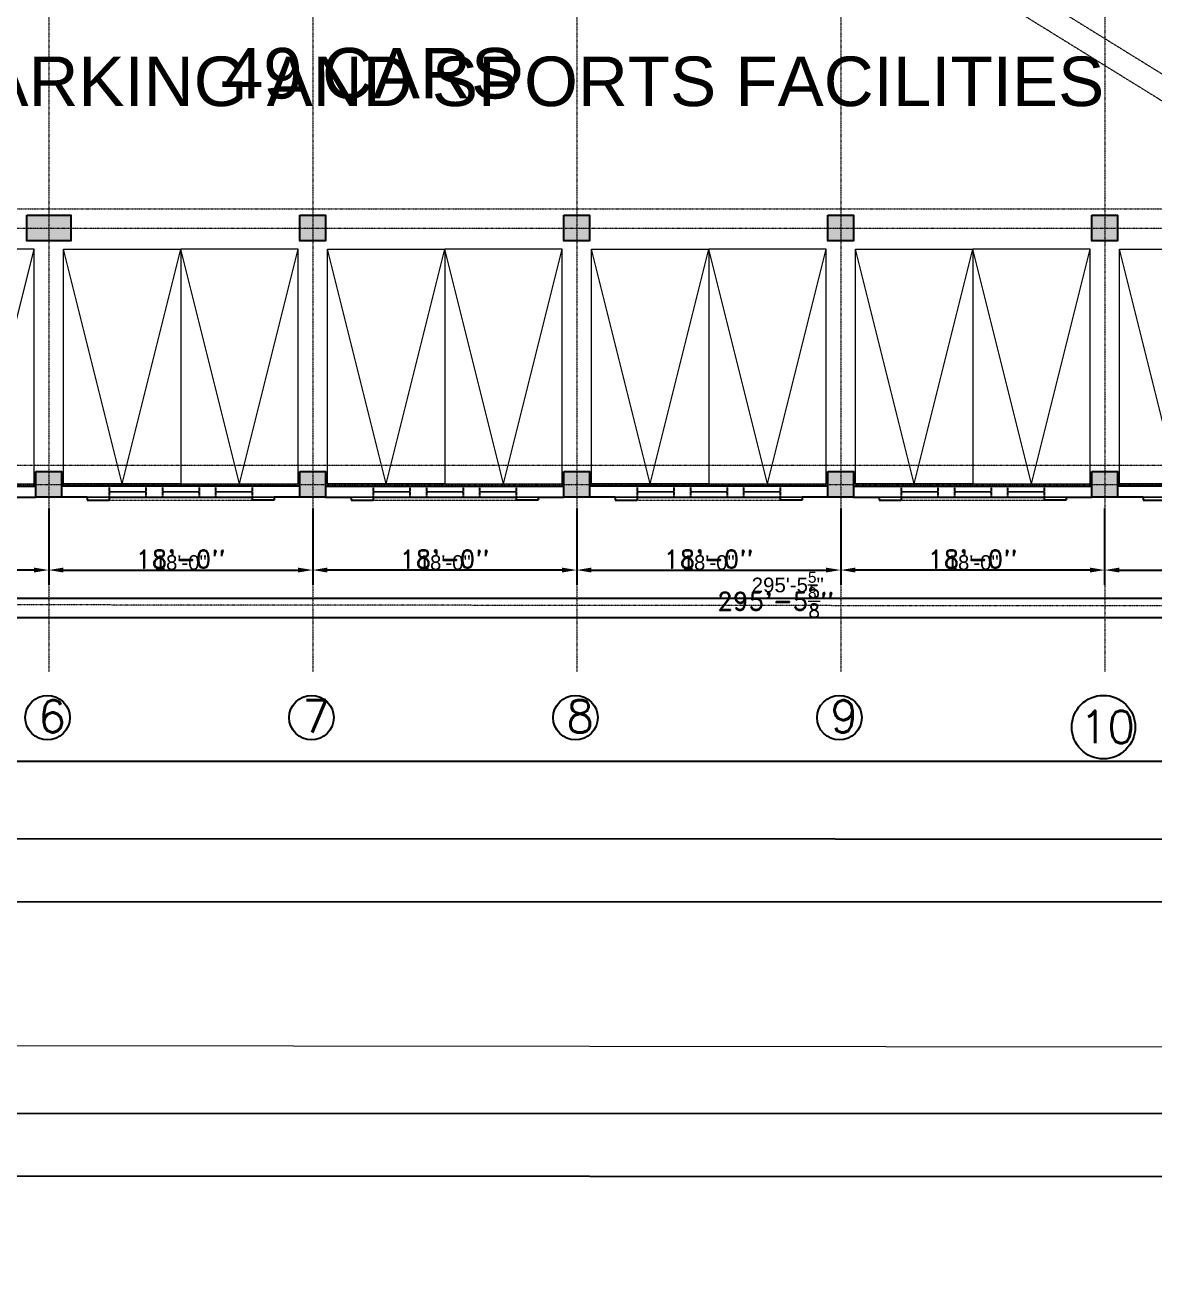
# Model space of a CAD drawing. Header units: inches. Extents: x -110725 to 51121, y 8404 to 44825.
# Drawn here: x -31087 to -30163, y 19919 to 20950 of the extents above; entities that cross this region are included whole.
import ezdxf

# ---------------------------------------------------------------- set-up
doc = ezdxf.new("R2010")
doc.units = ezdxf.units.IN
doc.header["$LTSCALE"] = 0.1
doc.header["$MEASUREMENT"] = 0
for name, pattern in [('CENTER', [2, 1.25, -0.25, 0.25, -0.25]), ('DASHED', [0.75, 0.5, -0.25]), ('DASHED2', [0.375, 0.25, -0.125])]:
    doc.linetypes.add(name, pattern=pattern)
doc.layers.get('0').update_dxf_attribs({"color": 1, "lineweight": 0})
doc.layers.get('Defpoints').update_dxf_attribs({"lineweight": 0})
for name, color, linetype in [('building', 6, 'Continuous'), ('Column Hatch', 7, 'Continuous'), ('COLUMNS', 200, 'Continuous'), ('GF', 1, 'Continuous'), ('GFT', 4, 'Continuous'), ('GFW', 5, 'Continuous'), ('Hach', 252, 'Continuous'), ('road', 8, 'Continuous')]:
    doc.layers.add(name, color=color, linetype=linetype)
for name, color, linetype, lineweight in [('CAR', 4, 'Continuous', 0), ('dim', 252, 'Continuous', 0), ('GRID', 8, 'CENTER', 0), ('terj block plan', 30, 'Continuous', 0), ('TEXT', 3, 'Continuous', 0), ('WALL', 7, 'Continuous', 0), ('WINDOW', 5, 'Continuous', 18)]:
    doc.layers.add(name, color=color, linetype=linetype, lineweight=lineweight)
doc.styles.add('as', font='arial.ttf')
doc.styles.add('ATIF', font='arial.ttf')
doc.styles.add('EHSAN', font='arial.ttf', dxfattribs={"height": 54})
doc.styles.add('ROMAND', font='romand.shx')
doc.styles.get("Standard").update_dxf_attribs({"font": 'arial.ttf'})
doc.dimstyles.new('DIM', dxfattribs={"dimtxt": 15, "dimasz": 9, "dimexe": 0.25, "dimexo": 3, "dimgap": 0.125, "dimtad": 1, "dimdec": 3, "dimzin": 3, "dimdsep": 46, "dimlunit": 4, "dimtxsty": 'ROMAND', "dimcen": 0.125, "dimaunit": 1, "dimadec": 0, "dimazin": 0, "dimtfac": 0.75, "dimtdec": 3, "dimtix": 1, "dimtofl": 0, "dimtmove": 2, "dimatfit": 3, "dimfxl": 1, "dimtolj": 1, "dimtzin": 3, "dimarcsym": 1})
doc.dimstyles.new('DIM1', dxfattribs={"dimtxt": 54, "dimasz": 6, "dimexe": 6, "dimexo": 3, "dimgap": 1, "dimtad": 0, "dimzin": 0, "dimdsep": 46, "dimlunit": 4, "dimtxsty": 'EHSAN', "dimblk": 'ARCHTICK', "dimcen": 3, "dimdle": 6, "dimclrd": 4, "dimclre": 4, "dimclrt": 6, "dimadec": 0, "dimazin": 0, "dimtfac": 1, "dimtofl": 0, "dimtmove": 1, "dimatfit": 3, "dimldrblk": 'ARCHTICK', "dimfxl": 4, "dimtolj": 1, "dimtzin": 3, "dimlwd": -1, "dimlwe": -1, "dimarcsym": 0})

# ---------------------------------------------------------------- blocks, each defined once
blk = doc.blocks.new('_ArchTick')
at = {"color": 0, "linetype": 'ByBlock', "const_width": 0.15}
blk.add_lwpolyline([(-0.5, -0.5), (0.5, 0.5)], dxfattribs=at)
blk = doc.blocks.new('*D33')
at = {"layer": 'Defpoints', "color": 0, "transparency": 16777216}
for p in [(-35327.6, 20479.4, 1175.7), (-28349.8, 20472.2, 1175.7), (-35327.9, 20119)]:
    blk.add_point(p, dxfattribs=at)
at = {"layer": 'dim', "color": 4, "transparency": 16777216}
for p, q in [((-35327.6, 20476.4), (-35327.9, 20113)), ((-28349.8, 20469.2), (-28350.2, 20105.8)), ((-35351.9, 20119), (-31930.6, 20115.5)), ((-28326.2, 20111.7), (-31660.2, 20115.2))]:
    blk.add_line(p, q, dxfattribs=at)
at = {"layer": 'dim', "color": 4, "transparency": 16777216, "xscale": 24, "yscale": 24, "zscale": 24}
for p, rotation in [((-35327.9, 20119), 179.9406067498752), ((-28350.2, 20111.8), 359.9406067498751)]:
    blk.add_blockref('_ArchTick', p, dxfattribs=dict(at, rotation=rotation))
at = {"layer": 'dim', "color": 6, "transparency": 16777216, "insert": (-31795.3, 20163.9), "char_height": 54, "attachment_point": 5, "rotation": 359.9406, "style": 'EHSAN'}
blk.add_mtext('\\A1;581\'-5{\\H1.000000x;\\S3/4;}"', dxfattribs=at)
blk = doc.blocks.new('*D34')
at = {"layer": 'Defpoints', "color": 0, "transparency": 16777216}
for p in [(-31746.9, 23059.7), (-31889.7, 22829.6), (-28289.2, 20595.2, 1175.7)]:
    blk.add_point(p, dxfattribs=at)
at = {"layer": 'dim', "color": 4, "transparency": 16777216}
for p, q in [((-31767.3, 23072.3), (-30060.9, 22013.3)), ((-31888.1, 22832.1), (-31743.7, 23064.8)), ((-28126.1, 20812.6), (-29832.5, 21871.6)), ((-28287.6, 20597.7), (-28143.3, 20830.4))]:
    blk.add_line(p, q, dxfattribs=at)
at = {"layer": 'dim', "color": 4, "transparency": 16777216, "xscale": 24, "yscale": 24, "zscale": 24}
for p, rotation in [((-31746.9, 23059.7), 148.1765203500402), ((-28146.4, 20825.3), 328.1765203500402)]:
    blk.add_blockref('_ArchTick', p, dxfattribs=dict(at, rotation=rotation))
at = {"layer": 'dim', "color": 6, "transparency": 16777216, "insert": (-29946.7, 21942.5), "char_height": 54, "attachment_point": 5, "rotation": 328.1765, "style": 'EHSAN'}
blk.add_mtext('\\A1;353\'-1{\\H1.000000x;\\S1/2;}"', dxfattribs=at)
blk = doc.blocks.new('*D71')
at = {"layer": 'Defpoints', "color": 0, "transparency": 16777216}
for p in [(-31283.4, 20557.5), (-31067.4, 20557.5), (-31283.4, 20504)]:
    blk.add_point(p, dxfattribs=at)
at = {"layer": 'dim', "color": 2, "lineweight": -2, "transparency": 16777216}
for p, q in [((-31283.4, 20551.5), (-31283.4, 20492)), ((-31067.4, 20551.5), (-31067.4, 20492))]:
    blk.add_line(p, q, dxfattribs=at)
at = {"layer": 'dim', "color": 4, "lineweight": -2, "transparency": 16777216}
blk.add_line((-31079.4, 20504), (-31271.4, 20504), dxfattribs=at)
at = {"layer": 'dim', "color": 4, "transparency": 16777216}
for points in [[(-31271.4, 20506), (-31271.4, 20502), (-31283.4, 20504)], [(-31079.4, 20506), (-31079.4, 20502), (-31067.4, 20504)]]:
    blk.add_solid(points, dxfattribs=at)
at = {"layer": 'dim', "color": 3, "transparency": 16777216, "insert": (-31175.4, 20510.1), "char_height": 12, "attachment_point": 5}
blk.add_mtext('\\A1;18\'-0"', dxfattribs=at)
blk = doc.blocks.new('*D72')
at = {"layer": 'Defpoints', "color": 0, "transparency": 16777216}
for p in [(-31067.4, 20557.5), (-30851.4, 20557.5), (-30851.4, 20504)]:
    blk.add_point(p, dxfattribs=at)
at = {"layer": 'dim', "color": 2, "lineweight": -2, "transparency": 16777216}
for p, q in [((-31067.4, 20551.5), (-31067.4, 20492)), ((-30851.4, 20551.5), (-30851.4, 20492))]:
    blk.add_line(p, q, dxfattribs=at)
at = {"layer": 'dim', "color": 4, "lineweight": -2, "transparency": 16777216}
blk.add_line((-31055.4, 20504), (-30863.4, 20504), dxfattribs=at)
at = {"layer": 'dim', "color": 4, "transparency": 16777216}
for points in [[(-31055.4, 20506), (-31055.4, 20502), (-31067.4, 20504)], [(-30863.4, 20506), (-30863.4, 20502), (-30851.4, 20504)]]:
    blk.add_solid(points, dxfattribs=at)
at = {"layer": 'dim', "color": 3, "transparency": 16777216, "insert": (-30959.4, 20510.1), "char_height": 12, "attachment_point": 5}
blk.add_mtext('\\A1;18\'-0"', dxfattribs=at)
blk = doc.blocks.new('*D73')
at = {"layer": 'Defpoints', "color": 0, "transparency": 16777216}
for p in [(-30635.4, 20557.5), (-30419.4, 20557.5), (-30419.4, 20504)]:
    blk.add_point(p, dxfattribs=at)
at = {"layer": 'dim', "color": 2, "lineweight": -2, "transparency": 16777216}
for p, q in [((-30635.4, 20551.5), (-30635.4, 20492)), ((-30419.4, 20551.5), (-30419.4, 20492))]:
    blk.add_line(p, q, dxfattribs=at)
at = {"layer": 'dim', "color": 4, "lineweight": -2, "transparency": 16777216}
blk.add_line((-30623.4, 20504), (-30431.4, 20504), dxfattribs=at)
at = {"layer": 'dim', "color": 4, "transparency": 16777216}
for points in [[(-30623.4, 20506), (-30623.4, 20502), (-30635.4, 20504)], [(-30431.4, 20506), (-30431.4, 20502), (-30419.4, 20504)]]:
    blk.add_solid(points, dxfattribs=at)
at = {"layer": 'dim', "color": 3, "transparency": 16777216, "insert": (-30527.4, 20510.1), "char_height": 12, "attachment_point": 5}
blk.add_mtext('\\A1;18\'-0"', dxfattribs=at)
blk = doc.blocks.new('*D74')
at = {"layer": 'Defpoints', "color": 0, "transparency": 16777216}
for p in [(-30851.4, 20557.5), (-30635.4, 20557.5), (-30851.4, 20504)]:
    blk.add_point(p, dxfattribs=at)
at = {"layer": 'dim', "color": 2, "lineweight": -2, "transparency": 16777216}
for p, q in [((-30851.4, 20551.5), (-30851.4, 20492)), ((-30635.4, 20551.5), (-30635.4, 20492))]:
    blk.add_line(p, q, dxfattribs=at)
at = {"layer": 'dim', "color": 4, "lineweight": -2, "transparency": 16777216}
blk.add_line((-30647.4, 20504), (-30839.4, 20504), dxfattribs=at)
at = {"layer": 'dim', "color": 4, "transparency": 16777216}
for points in [[(-30839.4, 20506), (-30839.4, 20502), (-30851.4, 20504)], [(-30647.4, 20506), (-30647.4, 20502), (-30635.4, 20504)]]:
    blk.add_solid(points, dxfattribs=at)
at = {"layer": 'dim', "color": 3, "transparency": 16777216, "insert": (-30743.4, 20510.1), "char_height": 12, "attachment_point": 5}
blk.add_mtext('\\A1;18\'-0"', dxfattribs=at)
blk = doc.blocks.new('*D77')
at = {"layer": 'Defpoints', "color": 0, "transparency": 16777216}
for p in [(-30419.4, 20557.5), (-30203.4, 20557.5), (-30419.4, 20504)]:
    blk.add_point(p, dxfattribs=at)
at = {"layer": 'dim', "color": 2, "lineweight": -2, "transparency": 16777216}
for p, q in [((-30419.4, 20551.5), (-30419.4, 20492)), ((-30203.4, 20551.5), (-30203.4, 20492))]:
    blk.add_line(p, q, dxfattribs=at)
at = {"layer": 'dim', "color": 4, "lineweight": -2, "transparency": 16777216}
blk.add_line((-30215.4, 20504), (-30407.4, 20504), dxfattribs=at)
at = {"layer": 'dim', "color": 4, "transparency": 16777216}
for points in [[(-30407.4, 20506), (-30407.4, 20502), (-30419.4, 20504)], [(-30215.4, 20506), (-30215.4, 20502), (-30203.4, 20504)]]:
    blk.add_solid(points, dxfattribs=at)
at = {"layer": 'dim', "color": 3, "transparency": 16777216, "insert": (-30311.4, 20510.1), "char_height": 12, "attachment_point": 5}
blk.add_mtext('\\A1;18\'-0"', dxfattribs=at)
blk = doc.blocks.new('*D78')
at = {"layer": 'Defpoints', "color": 0, "transparency": 16777216}
for p in [(-30203.4, 20557.5), (-29987.4, 20557.5), (-29987.4, 20504)]:
    blk.add_point(p, dxfattribs=at)
at = {"layer": 'dim', "color": 2, "lineweight": -2, "transparency": 16777216}
for p, q in [((-30203.4, 20551.5), (-30203.4, 20492)), ((-29987.4, 20551.5), (-29987.4, 20492))]:
    blk.add_line(p, q, dxfattribs=at)
at = {"layer": 'dim', "color": 4, "lineweight": -2, "transparency": 16777216}
blk.add_line((-30191.4, 20504), (-29999.4, 20504), dxfattribs=at)
at = {"layer": 'dim', "color": 4, "transparency": 16777216}
for points in [[(-30191.4, 20506), (-30191.4, 20502), (-30203.4, 20504)], [(-29999.4, 20506), (-29999.4, 20502), (-29987.4, 20504)]]:
    blk.add_solid(points, dxfattribs=at)
at = {"layer": 'dim', "color": 3, "transparency": 16777216, "insert": (-30095.4, 20510.1), "char_height": 12, "attachment_point": 5}
blk.add_mtext('\\A1;18\'-0"', dxfattribs=at)
blk = doc.blocks.new('*D95')
at = {"layer": 'Defpoints', "color": 0, "transparency": 16777216}
for p in [(-28689.9, 20581.3), (-32235.5, 20505.9), (-28689.9, 20481.1)]:
    blk.add_point(p, dxfattribs=at)
at = {"layer": 'dim', "color": 2, "lineweight": -2, "transparency": 16777216}
for p, q in [((-28689.9, 20575.3), (-28689.9, 20469.1)), ((-32235.5, 20499.9), (-32235.5, 20469.1))]:
    blk.add_line(p, q, dxfattribs=at)
at = {"layer": 'dim', "color": 4, "lineweight": -2, "transparency": 16777216}
blk.add_line((-32223.5, 20481.1), (-28701.9, 20481.1), dxfattribs=at)
at = {"layer": 'dim', "color": 4, "transparency": 16777216}
for points in [[(-32223.5, 20483.1), (-32223.5, 20479.1), (-32235.5, 20481.1)], [(-28701.9, 20483.1), (-28701.9, 20479.1), (-28689.9, 20481.1)]]:
    blk.add_solid(points, dxfattribs=at)
at = {"layer": 'dim', "color": 3, "transparency": 16777216, "insert": (-30462.7, 20491.8), "char_height": 12, "attachment_point": 5}
blk.add_mtext('\\A1;295\'-5{\\H0.750000x;\\S5/8;}"', dxfattribs=at)
blk = doc.blocks.new('*D3035')
at = {"layer": 'Defpoints', "color": 0, "transparency": 16777216}
for p in [(-31283.4, 20557.5), (-31067.4, 20557.5), (-31283.4, 20504)]:
    blk.add_point(p, dxfattribs=at)
at = {"layer": 'dim', "color": 0, "lineweight": -2, "transparency": 16777216}
for p, q in [((-31283.4, 20554.5), (-31283.4, 20503.7)), ((-31067.4, 20554.5), (-31067.4, 20503.7)), ((-31076.4, 20504), (-31274.4, 20504))]:
    blk.add_line(p, q, dxfattribs=at)
at = {"layer": 'dim', "color": 0, "transparency": 16777216}
for points in [[(-31274.4, 20505.5), (-31274.4, 20502.5), (-31283.4, 20504)], [(-31076.4, 20505.5), (-31076.4, 20502.5), (-31067.4, 20504)]]:
    blk.add_solid(points, dxfattribs=at)
at = {"layer": 'dim', "color": 0, "transparency": 16777216, "insert": (-31175.4, 20513), "char_height": 15, "attachment_point": 5, "style": 'ROMAND'}
blk.add_mtext('\\A1;18\'-0"', dxfattribs=at)
blk = doc.blocks.new('*D3036')
at = {"layer": 'Defpoints', "color": 0, "transparency": 16777216}
for p in [(-31067.4, 20557.5), (-30851.4, 20557.5), (-30851.4, 20504)]:
    blk.add_point(p, dxfattribs=at)
at = {"layer": 'dim', "color": 0, "lineweight": -2, "transparency": 16777216}
for p, q in [((-31067.4, 20554.5), (-31067.4, 20503.7)), ((-30851.4, 20554.5), (-30851.4, 20503.7)), ((-31058.4, 20504), (-30860.4, 20504))]:
    blk.add_line(p, q, dxfattribs=at)
at = {"layer": 'dim', "color": 0, "transparency": 16777216}
for points in [[(-31058.4, 20505.5), (-31058.4, 20502.5), (-31067.4, 20504)], [(-30860.4, 20505.5), (-30860.4, 20502.5), (-30851.4, 20504)]]:
    blk.add_solid(points, dxfattribs=at)
at = {"layer": 'dim', "color": 0, "transparency": 16777216, "insert": (-30959.4, 20513), "char_height": 15, "attachment_point": 5, "style": 'ROMAND'}
blk.add_mtext('\\A1;18\'-0"', dxfattribs=at)
blk = doc.blocks.new('*D3037')
at = {"layer": 'Defpoints', "color": 0, "transparency": 16777216}
for p in [(-30635.4, 20557.5), (-30419.4, 20557.5), (-30419.4, 20504)]:
    blk.add_point(p, dxfattribs=at)
at = {"layer": 'dim', "color": 0, "lineweight": -2, "transparency": 16777216}
for p, q in [((-30635.4, 20554.5), (-30635.4, 20503.7)), ((-30419.4, 20554.5), (-30419.4, 20503.7)), ((-30626.4, 20504), (-30428.4, 20504))]:
    blk.add_line(p, q, dxfattribs=at)
at = {"layer": 'dim', "color": 0, "transparency": 16777216}
for points in [[(-30626.4, 20505.5), (-30626.4, 20502.5), (-30635.4, 20504)], [(-30428.4, 20505.5), (-30428.4, 20502.5), (-30419.4, 20504)]]:
    blk.add_solid(points, dxfattribs=at)
at = {"layer": 'dim', "color": 0, "transparency": 16777216, "insert": (-30527.4, 20513), "char_height": 15, "attachment_point": 5, "style": 'ROMAND'}
blk.add_mtext('\\A1;18\'-0"', dxfattribs=at)
blk = doc.blocks.new('*D3038')
at = {"layer": 'Defpoints', "color": 0, "transparency": 16777216}
for p in [(-30851.4, 20557.5), (-30635.4, 20557.5), (-30851.4, 20504)]:
    blk.add_point(p, dxfattribs=at)
at = {"layer": 'dim', "color": 0, "lineweight": -2, "transparency": 16777216}
for p, q in [((-30851.4, 20554.5), (-30851.4, 20503.7)), ((-30635.4, 20554.5), (-30635.4, 20503.7)), ((-30644.4, 20504), (-30842.4, 20504))]:
    blk.add_line(p, q, dxfattribs=at)
at = {"layer": 'dim', "color": 0, "transparency": 16777216}
for points in [[(-30842.4, 20505.5), (-30842.4, 20502.5), (-30851.4, 20504)], [(-30644.4, 20505.5), (-30644.4, 20502.5), (-30635.4, 20504)]]:
    blk.add_solid(points, dxfattribs=at)
at = {"layer": 'dim', "color": 0, "transparency": 16777216, "insert": (-30743.4, 20513), "char_height": 15, "attachment_point": 5, "style": 'ROMAND'}
blk.add_mtext('\\A1;18\'-0"', dxfattribs=at)
blk = doc.blocks.new('*D3041')
at = {"layer": 'Defpoints', "color": 0, "transparency": 16777216}
for p in [(-30419.4, 20557.5), (-30203.4, 20557.5), (-30419.4, 20504)]:
    blk.add_point(p, dxfattribs=at)
at = {"layer": 'dim', "color": 0, "lineweight": -2, "transparency": 16777216}
for p, q in [((-30419.4, 20554.5), (-30419.4, 20503.7)), ((-30203.4, 20554.5), (-30203.4, 20503.7)), ((-30212.4, 20504), (-30410.4, 20504))]:
    blk.add_line(p, q, dxfattribs=at)
at = {"layer": 'dim', "color": 0, "transparency": 16777216}
for points in [[(-30410.4, 20505.5), (-30410.4, 20502.5), (-30419.4, 20504)], [(-30212.4, 20505.5), (-30212.4, 20502.5), (-30203.4, 20504)]]:
    blk.add_solid(points, dxfattribs=at)
at = {"layer": 'dim', "color": 0, "transparency": 16777216, "insert": (-30311.4, 20513), "char_height": 15, "attachment_point": 5, "style": 'ROMAND'}
blk.add_mtext('\\A1;18\'-0"', dxfattribs=at)
blk = doc.blocks.new('*D3042')
at = {"layer": 'Defpoints', "color": 0, "transparency": 16777216}
for p in [(-30203.4, 20557.5), (-29987.4, 20557.5), (-29987.4, 20504)]:
    blk.add_point(p, dxfattribs=at)
at = {"layer": 'dim', "color": 0, "lineweight": -2, "transparency": 16777216}
for p, q in [((-30203.4, 20554.5), (-30203.4, 20503.7)), ((-29987.4, 20554.5), (-29987.4, 20503.7)), ((-30194.4, 20504), (-29996.4, 20504))]:
    blk.add_line(p, q, dxfattribs=at)
at = {"layer": 'dim', "color": 0, "transparency": 16777216}
for points in [[(-30194.4, 20505.5), (-30194.4, 20502.5), (-30203.4, 20504)], [(-29996.4, 20505.5), (-29996.4, 20502.5), (-29987.4, 20504)]]:
    blk.add_solid(points, dxfattribs=at)
at = {"layer": 'dim', "color": 0, "transparency": 16777216, "insert": (-30095.4, 20513), "char_height": 15, "attachment_point": 5, "style": 'ROMAND'}
blk.add_mtext('\\A1;18\'-0"', dxfattribs=at)
blk = doc.blocks.new('*D3061')
at = {"layer": 'Defpoints', "color": 0, "transparency": 16777216}
for p in [(-28699.8, 20565.4), (-32245.4, 20490), (-28699.8, 20465.2)]:
    blk.add_point(p, dxfattribs=at)
at = {"layer": 'dim', "color": 0, "lineweight": -2, "transparency": 16777216}
for p, q in [((-28699.8, 20562.4), (-28699.8, 20465)), ((-32245.4, 20487), (-32245.4, 20465)), ((-32236.4, 20465.2), (-28708.8, 20465.2))]:
    blk.add_line(p, q, dxfattribs=at)
at = {"layer": 'dim', "color": 0, "transparency": 16777216}
for points in [[(-32236.4, 20466.7), (-32236.4, 20463.7), (-32245.4, 20465.2)], [(-28708.8, 20466.7), (-28708.8, 20463.7), (-28699.8, 20465.2)]]:
    blk.add_solid(points, dxfattribs=at)
at = {"layer": 'dim', "color": 0, "transparency": 16777216, "insert": (-30472.6, 20478.5), "char_height": 15, "attachment_point": 5, "style": 'ROMAND'}
blk.add_mtext('\\A1;295\'-5{\\H0.75x;\\S5/8;}"', dxfattribs=at)
blk = doc.blocks.new('A$C27DA2153')
at = {"layer": 'CAR', "linetype": 'Continuous'}
for q in [(0, 192), (96, 192)]:
    blk.add_line((48, 0), q, dxfattribs=at)
blk.add_lwpolyline([(0, 0), (96, 0), (96, 192), (0, 192)], close=True, dxfattribs=at)

msp = doc.modelspace()

# ---------------------------------------------------------------- hatches: boundary and pattern name
at = {"layer": 'Column Hatch'}
for points in [[(-31049.37464, 20794.2792), (-31085.37464, 20794.2792), (-31085.37464, 20773.2792), (-31049.37464, 20773.2792)], [(-31049.37464, 20794.2792), (-31085.37464, 20794.2792), (-31085.37464, 20773.2792), (-31049.37464, 20773.2792)], [(-30840.87464, 20794.2792), (-30861.87464, 20794.2792), (-30861.87464, 20773.2792), (-30840.87464, 20773.2792)], [(-30840.87464, 20794.2792), (-30861.87464, 20794.2792), (-30861.87464, 20773.2792), (-30840.87464, 20773.2792)], [(-30624.87464, 20794.2792), (-30645.87464, 20794.2792), (-30645.87464, 20773.2792), (-30624.87464, 20773.2792)], [(-30624.87464, 20794.2792), (-30645.87464, 20794.2792), (-30645.87464, 20773.2792), (-30624.87464, 20773.2792)], [(-30408.87464, 20794.2792), (-30429.87464, 20794.2792), (-30429.87464, 20773.2792), (-30408.87464, 20773.2792)], [(-30408.87464, 20794.2792), (-30429.87464, 20794.2792), (-30429.87464, 20773.2792), (-30408.87464, 20773.2792)], [(-30192.87464, 20794.2792), (-30213.87464, 20794.2792), (-30213.87464, 20773.2792), (-30192.87464, 20773.2792)], [(-30192.87464, 20794.2792), (-30213.87464, 20794.2792), (-30213.87464, 20773.2792), (-30192.87464, 20773.2792)], [(-31056.87464, 20584.53135), (-31077.87464, 20584.53135), (-31077.87464, 20563.53135), (-31056.87464, 20563.53135)], [(-31056.87464, 20584.53135), (-31077.87464, 20584.53135), (-31077.87464, 20563.53135), (-31056.87464, 20563.53135)], [(-30840.87464, 20584.53135), (-30861.87464, 20584.53135), (-30861.87464, 20563.53135), (-30840.87464, 20563.53135)], [(-30840.87464, 20584.53135), (-30861.87464, 20584.53135), (-30861.87464, 20563.53135), (-30840.87464, 20563.53135)], [(-30624.87464, 20584.53135), (-30645.87464, 20584.53135), (-30645.87464, 20563.53135), (-30624.87464, 20563.53135)], [(-30624.87464, 20584.53135), (-30645.87464, 20584.53135), (-30645.87464, 20563.53135), (-30624.87464, 20563.53135)], [(-30408.87464, 20584.53135), (-30429.87464, 20584.53135), (-30429.87464, 20563.53135), (-30408.87464, 20563.53135)], [(-30408.87464, 20584.53135), (-30429.87464, 20584.53135), (-30429.87464, 20563.53135), (-30408.87464, 20563.53135)], [(-30192.87464, 20584.53135), (-30213.87464, 20584.53135), (-30213.87464, 20563.53135), (-30192.87464, 20563.53135)], [(-30192.87464, 20584.53135), (-30213.87464, 20584.53135), (-30213.87464, 20563.53135), (-30192.87464, 20563.53135)]]:
    msp.add_hatch(color=256, dxfattribs=at).paths.add_polyline_path(points)

# ---------------------------------------------------------------- linework, layer by layer
at = {"layer": 'building', "linetype": 'Continuous', "elevation": 1.07221}
msp.add_lwpolyline([(-34435.52017, 24283.46768), (-31891.15632, 22826.982), (-28289.2318, 20595.17907), (-28349.83395, 20283.36427), (-34572.37367, 20285.00184)], dxfattribs=at)
at = {"layer": 'CAR', "linetype": 'Continuous'}
msp.add_circle((-33960.35096, 21924.4645, 27.16259), 11425.94255, dxfattribs=at)
at = {"layer": 'COLUMNS', "elevation": 1.07221}
for points in [[(-31085.37464, 20794.2792), (-31049.37464, 20794.2792), (-31049.37464, 20773.2792), (-31085.37464, 20773.2792)], [(-31085.37464, 20794.2792), (-31049.37464, 20794.2792), (-31049.37464, 20773.2792), (-31085.37464, 20773.2792)], [(-30861.87464, 20794.2792), (-30840.87464, 20794.2792), (-30840.87464, 20773.2792), (-30861.87464, 20773.2792)], [(-30861.87464, 20794.2792), (-30840.87464, 20794.2792), (-30840.87464, 20773.2792), (-30861.87464, 20773.2792)], [(-30645.87464, 20794.2792), (-30624.87464, 20794.2792), (-30624.87464, 20773.2792), (-30645.87464, 20773.2792)], [(-30645.87464, 20794.2792), (-30624.87464, 20794.2792), (-30624.87464, 20773.2792), (-30645.87464, 20773.2792)], [(-30429.87464, 20794.2792), (-30408.87464, 20794.2792), (-30408.87464, 20773.2792), (-30429.87464, 20773.2792)], [(-30429.87464, 20794.2792), (-30408.87464, 20794.2792), (-30408.87464, 20773.2792), (-30429.87464, 20773.2792)], [(-30213.87464, 20794.2792), (-30192.87464, 20794.2792), (-30192.87464, 20773.2792), (-30213.87464, 20773.2792)], [(-30213.87464, 20794.2792), (-30192.87464, 20794.2792), (-30192.87464, 20773.2792), (-30213.87464, 20773.2792)], [(-31077.87464, 20584.53135), (-31056.87464, 20584.53135), (-31056.87464, 20563.53135), (-31077.87464, 20563.53135)], [(-31077.87464, 20584.53135), (-31056.87464, 20584.53135), (-31056.87464, 20563.53135), (-31077.87464, 20563.53135)], [(-30861.87464, 20584.53135), (-30840.87464, 20584.53135), (-30840.87464, 20563.53135), (-30861.87464, 20563.53135)], [(-30861.87464, 20584.53135), (-30840.87464, 20584.53135), (-30840.87464, 20563.53135), (-30861.87464, 20563.53135)], [(-30645.87464, 20584.53135), (-30624.87464, 20584.53135), (-30624.87464, 20563.53135), (-30645.87464, 20563.53135)], [(-30645.87464, 20584.53135), (-30624.87464, 20584.53135), (-30624.87464, 20563.53135), (-30645.87464, 20563.53135)], [(-30429.87464, 20584.53135), (-30408.87464, 20584.53135), (-30408.87464, 20563.53135), (-30429.87464, 20563.53135)], [(-30429.87464, 20584.53135), (-30408.87464, 20584.53135), (-30408.87464, 20563.53135), (-30429.87464, 20563.53135)], [(-30213.87464, 20584.53135), (-30192.87464, 20584.53135), (-30192.87464, 20563.53135), (-30213.87464, 20563.53135)], [(-30213.87464, 20584.53135), (-30192.87464, 20584.53135), (-30192.87464, 20563.53135), (-30213.87464, 20563.53135)]]:
    msp.add_lwpolyline(points, close=True, dxfattribs=at)
at = {"layer": 'Defpoints', "linetype": 'CENTER', "elevation": -26.09038}
msp.add_lwpolyline([(-31892.43849, 22813.94346), (-31899.78449, 22739.24077), (-28389.78604, 20564.39652), (-28304.48798, 20516.68182), (-28313.13908, 20472.16948), (-28412.37803, 20472.99967), (-32299.26148, 20476.59866)], dxfattribs=at)
at = {"layer": 'Defpoints', "linetype": 'Continuous', "elevation": 1.07221}
msp.add_lwpolyline([(-32258.87464, 20563.53135), (-32258.87464, 20938.2792), (-32339.86799, 20938.2792, -0.9541531285), (-32347.67068, 21112.2792), (-32339.88129, 21112.99571), (-32339.88129, 21368.7792), (-32393.87464, 21368.7792), (-32393.87464, 21725.7792), (-32339.87464, 21725.7792), (-32339.87464, 21982.2792, -0.9999617823), (-32339.86799, 22156.2792), (-32258.87464, 22156.2792), (-32258.87464, 22313.7792), (-31529.87464, 22313.7792), (-31529.87464, 22151.43396), (-31369.30939, 22052.13108), (-31210.40795, 22309.06271), (-28605.98551, 20698.07393, -0.7328238555), (-28648.48486, 20563.53135), (-32258.87464, 20563.53135)], format="xyb", close=True, dxfattribs=at)
at = {"layer": 'GF'}
for p, q in [((-31272.87464, 20572.53135, 1.07221), (-31077.87464, 20572.53135, 1.07221)), ((-31098.87464, 20563.53135, 1.07221), (-31077.87464, 20563.53135, 1.07221)), ((-30861.87464, 20572.53135, 1.07221), (-31056.87464, 20572.53135, 1.07221)), ((-31035.87464, 20563.53135, 1.07221), (-31056.87464, 20563.53135, 1.07221)), ((-31035.87464, 20563.53135, 1.07221), (-31035.87464, 20561.28135, 1.07221)), ((-31017.87464, 20563.53135, 1.07221), (-30900.87464, 20563.53135, 1.07221)), ((-31017.87464, 20563.53135, 1.07221), (-31017.87464, 20561.28135, 1.07221)), ((-30900.87464, 20563.53135, 1.07221), (-30900.87464, 20561.28135, 1.07221)), ((-30861.87464, 20563.53135, 1.07221), (-30882.87464, 20563.53135, 1.07221)), ((-30882.87464, 20563.53135, 1.07221), (-30882.87464, 20561.28135, 1.07221)), ((-30840.87464, 20572.53135, 1.07221), (-30645.87464, 20572.53135, 1.07221)), ((-30840.87464, 20563.53135, 1.07221), (-30819.87464, 20563.53135, 1.07221)), ((-30819.87464, 20563.53135, 1.07221), (-30819.87464, 20561.28135, 1.07221)), ((-30801.87464, 20563.53135, 1.07221), (-30684.87464, 20563.53135, 1.07221)), ((-30801.87464, 20563.53135, 1.07221), (-30801.87464, 20561.28135, 1.07221)), ((-30684.87464, 20563.53135, 1.07221), (-30684.87464, 20561.28135, 1.07221)), ((-30666.87464, 20563.53135, 1.07221), (-30645.87464, 20563.53135, 1.07221)), ((-30666.87464, 20563.53135, 1.07221), (-30666.87464, 20561.28135, 1.07221)), ((-30429.87464, 20572.53135, 1.07221), (-30624.87464, 20572.53135, 1.07221)), ((-30603.87464, 20563.53135, 1.07221), (-30624.87464, 20563.53135, 1.07221)), ((-30603.87464, 20563.53135, 1.07221), (-30603.87464, 20561.28135, 1.07221)), ((-30585.87464, 20563.53135, 1.07221), (-30468.87464, 20563.53135, 1.07221)), ((-30585.87464, 20563.53135, 1.07221), (-30585.87464, 20561.28135, 1.07221)), ((-30468.87464, 20563.53135, 1.07221), (-30468.87464, 20561.28135, 1.07221)), ((-30429.87464, 20563.53135, 1.07221), (-30450.87464, 20563.53135, 1.07221)), ((-30450.87464, 20563.53135, 1.07221), (-30450.87464, 20561.28135, 1.07221)), ((-30408.87464, 20572.53135, 1.07221), (-30213.87464, 20572.53135, 1.07221)), ((-30408.87464, 20563.53135, 1.07221), (-30387.87464, 20563.53135, 1.07221)), ((-30387.87464, 20563.53135, 1.07221), (-30387.87464, 20561.28135, 1.07221)), ((-30369.87464, 20563.53135, 1.07221), (-30252.87464, 20563.53135, 1.07221)), ((-30369.87464, 20563.53135, 1.07221), (-30369.87464, 20561.28135, 1.07221)), ((-30252.87464, 20563.53135, 1.07221), (-30252.87464, 20561.28135, 1.07221)), ((-30234.87464, 20563.53135, 1.07221), (-30213.87464, 20563.53135, 1.07221)), ((-30234.87464, 20563.53135, 1.07221), (-30234.87464, 20561.28135, 1.07221)), ((-29997.87464, 20572.53135, 1.07221), (-30192.87464, 20572.53135, 1.07221)), ((-30171.87464, 20563.53135, 1.07221), (-30192.87464, 20563.53135, 1.07221)), ((-30171.87464, 20563.53135, 1.07221), (-30171.87464, 20561.28135, 1.07221)), ((-31035.87464, 20561.28135, 1.07221), (-31017.87464, 20561.28135, 1.07221)), ((-30882.87464, 20561.28135, 1.07221), (-30900.87464, 20561.28135, 1.07221)), ((-30819.87464, 20561.28135, 1.07221), (-30801.87464, 20561.28135, 1.07221)), ((-30666.87464, 20561.28135, 1.07221), (-30684.87464, 20561.28135, 1.07221)), ((-30603.87464, 20561.28135, 1.07221), (-30585.87464, 20561.28135, 1.07221)), ((-30450.87464, 20561.28135, 1.07221), (-30468.87464, 20561.28135, 1.07221)), ((-30387.87464, 20561.28135, 1.07221), (-30369.87464, 20561.28135, 1.07221)), ((-30234.87464, 20561.28135, 1.07221), (-30252.87464, 20561.28135, 1.07221)), ((-30171.87464, 20561.28135, 1.07221), (-30153.87464, 20561.28135, 1.07221))]:
    msp.add_line(p, q, dxfattribs=at)
at = {"layer": 'GFT'}
for centre, radius in [((-31068.37464, 20383.252, 1.07221), 18.23575), ((-31068.37464, 20383.252, 1.07221), 18.23575), ((-30852.37464, 20383.252, 1.07221), 18.23575), ((-30852.37464, 20383.252, 1.07221), 18.23575), ((-30636.37464, 20383.252, 1.07221), 18.23575), ((-30636.37464, 20383.252, 1.07221), 18.23575), ((-30420.37464, 20383.252, 1.07221), 18.23575), ((-30420.37464, 20383.252, 1.07221), 18.23575), ((-30204.37464, 20375.50613, 1.07221), 25.98162), ((-30204.37464, 20375.50613, 1.07221), 25.98162)]:
    msp.add_circle(centre, radius, dxfattribs=at)
at = {"layer": 'GFW', "linetype": 'DASHED'}
for p, q in [((-31017.87464, 20572.53135), (-31017.87464, 20563.53135)), ((-31017.87464, 20572.53135, 1.07221), (-31017.87464, 20563.53135, 1.07221)), ((-30987.87464, 20572.53135), (-30987.87464, 20563.53135)), ((-30987.87464, 20572.53135, 1.07221), (-30987.87464, 20563.53135, 1.07221)), ((-30974.37464, 20572.53135), (-30974.37464, 20563.53135)), ((-30974.37464, 20572.53135, 1.07221), (-30974.37464, 20563.53135, 1.07221)), ((-30944.37464, 20572.53135), (-30944.37464, 20563.53135)), ((-30944.37464, 20572.53135, 1.07221), (-30944.37464, 20563.53135, 1.07221)), ((-30930.87464, 20572.53135), (-30930.87464, 20563.53135)), ((-30930.87464, 20572.53135, 1.07221), (-30930.87464, 20563.53135, 1.07221)), ((-30900.87464, 20572.53135), (-30900.87464, 20563.53135)), ((-30900.87464, 20572.53135, 1.07221), (-30900.87464, 20563.53135, 1.07221)), ((-30801.87464, 20572.53135), (-30801.87464, 20563.53135)), ((-30801.87464, 20572.53135, 1.07221), (-30801.87464, 20563.53135, 1.07221)), ((-30771.87464, 20572.53135), (-30771.87464, 20563.53135)), ((-30771.87464, 20572.53135, 1.07221), (-30771.87464, 20563.53135, 1.07221)), ((-30758.37464, 20572.53135), (-30758.37464, 20563.53135)), ((-30758.37464, 20572.53135, 1.07221), (-30758.37464, 20563.53135, 1.07221)), ((-30728.37464, 20572.53135), (-30728.37464, 20563.53135)), ((-30728.37464, 20572.53135, 1.07221), (-30728.37464, 20563.53135, 1.07221)), ((-30714.87464, 20572.53135), (-30714.87464, 20563.53135)), ((-30714.87464, 20572.53135, 1.07221), (-30714.87464, 20563.53135, 1.07221)), ((-30684.87464, 20572.53135), (-30684.87464, 20563.53135)), ((-30684.87464, 20572.53135, 1.07221), (-30684.87464, 20563.53135, 1.07221)), ((-30585.87464, 20572.53135), (-30585.87464, 20563.53135)), ((-30585.87464, 20572.53135, 1.07221), (-30585.87464, 20563.53135, 1.07221)), ((-30555.87464, 20572.53135), (-30555.87464, 20563.53135)), ((-30555.87464, 20572.53135, 1.07221), (-30555.87464, 20563.53135, 1.07221)), ((-30542.37464, 20572.53135), (-30542.37464, 20563.53135)), ((-30542.37464, 20572.53135, 1.07221), (-30542.37464, 20563.53135, 1.07221)), ((-30512.37464, 20572.53135), (-30512.37464, 20563.53135)), ((-30512.37464, 20572.53135, 1.07221), (-30512.37464, 20563.53135, 1.07221)), ((-30498.87464, 20572.53135), (-30498.87464, 20563.53135)), ((-30498.87464, 20572.53135, 1.07221), (-30498.87464, 20563.53135, 1.07221)), ((-30468.87464, 20572.53135), (-30468.87464, 20563.53135)), ((-30468.87464, 20572.53135, 1.07221), (-30468.87464, 20563.53135, 1.07221)), ((-30369.87464, 20572.53135), (-30369.87464, 20563.53135)), ((-30369.87464, 20572.53135, 1.07221), (-30369.87464, 20563.53135, 1.07221)), ((-30339.87464, 20572.53135), (-30339.87464, 20563.53135)), ((-30339.87464, 20572.53135, 1.07221), (-30339.87464, 20563.53135, 1.07221)), ((-30326.37464, 20572.53135), (-30326.37464, 20563.53135)), ((-30326.37464, 20572.53135, 1.07221), (-30326.37464, 20563.53135, 1.07221)), ((-30296.37464, 20572.53135), (-30296.37464, 20563.53135)), ((-30296.37464, 20572.53135, 1.07221), (-30296.37464, 20563.53135, 1.07221)), ((-30282.87464, 20572.53135), (-30282.87464, 20563.53135)), ((-30282.87464, 20572.53135, 1.07221), (-30282.87464, 20563.53135, 1.07221)), ((-30252.87464, 20572.53135), (-30252.87464, 20563.53135)), ((-30252.87464, 20572.53135, 1.07221), (-30252.87464, 20563.53135, 1.07221))]:
    msp.add_line(p, q, dxfattribs=at)
at = {"layer": 'GFW', "linetype": 'DASHED', "const_width": 1.25, "elevation": 1.07221}
for points in [[(-31017.87464, 20568.03135), (-30987.87464, 20568.03135)], [(-31017.87464, 20568.03135), (-30987.87464, 20568.03135)], [(-30944.37464, 20568.03135), (-30974.37464, 20568.03135)], [(-30944.37464, 20568.03135), (-30974.37464, 20568.03135)], [(-30900.87464, 20568.03135), (-30930.87464, 20568.03135)], [(-30900.87464, 20568.03135), (-30930.87464, 20568.03135)], [(-30801.87464, 20568.03135), (-30771.87464, 20568.03135)], [(-30801.87464, 20568.03135), (-30771.87464, 20568.03135)], [(-30728.37464, 20568.03135), (-30758.37464, 20568.03135)], [(-30728.37464, 20568.03135), (-30758.37464, 20568.03135)], [(-30684.87464, 20568.03135), (-30714.87464, 20568.03135)], [(-30684.87464, 20568.03135), (-30714.87464, 20568.03135)], [(-30585.87464, 20568.03135), (-30555.87464, 20568.03135)], [(-30585.87464, 20568.03135), (-30555.87464, 20568.03135)], [(-30512.37464, 20568.03135), (-30542.37464, 20568.03135)], [(-30512.37464, 20568.03135), (-30542.37464, 20568.03135)], [(-30468.87464, 20568.03135), (-30498.87464, 20568.03135)], [(-30468.87464, 20568.03135), (-30498.87464, 20568.03135)], [(-30369.87464, 20568.03135), (-30339.87464, 20568.03135)], [(-30369.87464, 20568.03135), (-30339.87464, 20568.03135)], [(-30296.37464, 20568.03135), (-30326.37464, 20568.03135)], [(-30296.37464, 20568.03135), (-30326.37464, 20568.03135)], [(-30252.87464, 20568.03135), (-30282.87464, 20568.03135)], [(-30252.87464, 20568.03135), (-30282.87464, 20568.03135)]]:
    msp.add_lwpolyline(points, dxfattribs=at)
at = {"layer": 'GRID'}
for p, q in [((-32448.49398, 22327.52213), (-28880.434, 20120.82663)), ((-32458.35773, 22311.60294, 1.07221), (-28890.29775, 20104.90745, 1.07221)), ((-31067.37464, 21202.2792), (-31067.37464, 20420.7842)), ((-31067.37464, 21202.2792, 1.07221), (-31067.37464, 20420.7842, 1.07221)), ((-30851.37464, 21202.2792), (-30851.37464, 20420.7842)), ((-30851.37464, 21202.2792, 1.07221), (-30851.37464, 20420.7842, 1.07221)), ((-30635.37464, 21202.2792), (-30635.37464, 20420.7842)), ((-30635.37464, 21202.2792, 1.07221), (-30635.37464, 20420.7842, 1.07221)), ((-30419.37464, 21202.2792), (-30419.37464, 20420.7842)), ((-30419.37464, 21202.2792, 1.07221), (-30419.37464, 20420.7842, 1.07221)), ((-30203.37464, 21010.2792), (-30203.37464, 20420.7842)), ((-30203.37464, 21010.2792, 1.07221), (-30203.37464, 20420.7842, 1.07221)), ((-32249.01089, 20799.69839), (-28947.1581, 20799.69839)), ((-32258.87464, 20783.7792, 1.07221), (-28957.02185, 20783.7792, 1.07221)), ((-32381.07234, 20589.95053), (-28947.0331, 20589.95053)), ((-32390.93609, 20574.03135, 1.07221), (-28956.89685, 20574.03135, 1.07221))]:
    msp.add_line(p, q, dxfattribs=at)
at = {"layer": 'Hach'}
msp.add_line((-32604.35695, 20347.53135, 1.07221), (-29034.12133, 20347.53135, 1.07221), dxfattribs=at)
at = {"layer": 'road', "linetype": 'Continuous'}
for points, elevation in [([(-41911.18679, 20237.24667), (-27957.06204, 20231.50136), (-27969.98026, 20463.11896)], -5.95671), ([(-43883.48877, 20064.86769), (-27257.44979, 20058.02228), (-26966.64816, 20058.33929)], -8.69679), ([(-26874.03088, 20005.33655), (-27176.46129, 20005.60601), (-43885.30359, 20016.35916)], 4.05056)]:
    msp.add_lwpolyline(points, dxfattribs=dict(at, elevation=elevation))
at = {"layer": 'terj block plan', "linetype": 'Continuous'}
msp.add_lwpolyline([(-32258.87464, 20563.53135), (-28689.25216, 20563.53135), (-28648.48486, 20563.53135, 0.7328203079), (-28605.98495, 20698.07354), (-31211.02687, 22309.44548), (-31369.30939, 22052.13108), (-31529.87464, 22151.43396), (-31529.87464, 22313.7792), (-31568.87464, 22313.7792), (-31568.87464, 22318.2792), (-32168.12464, 22318.2792), (-32168.12464, 22313.7792), (-32258.87464, 22313.7792), (-32258.87464, 22156.2792), (-32339.86799, 22156.2792, 0.9999617823), (-32339.87464, 21982.2792), (-32339.87464, 21725.7792), (-32393.87464, 21725.7792), (-32393.87464, 21368.7792), (-32339.87464, 21368.7792), (-32339.88129, 21112.2792, 0.999923566), (-32339.86799, 20938.2792), (-32258.87464, 20938.2792), (-32258.87464, 20755.2792)], format="xyb", close=True, dxfattribs=at)
at = {"layer": 'WALL'}
for p, q in [((-31272.87464, 20572.53135), (-31077.87464, 20572.53135)), ((-31098.87464, 20563.53135), (-31077.87464, 20563.53135)), ((-30861.87464, 20572.53135), (-31056.87464, 20572.53135)), ((-31035.87464, 20563.53135), (-31056.87464, 20563.53135)), ((-31035.87464, 20563.53135), (-31035.87464, 20561.28135)), ((-31017.87464, 20563.53135), (-30900.87464, 20563.53135)), ((-31017.87464, 20563.53135), (-31017.87464, 20561.28135)), ((-30900.87464, 20563.53135), (-30900.87464, 20561.28135)), ((-30861.87464, 20563.53135), (-30882.87464, 20563.53135)), ((-30882.87464, 20563.53135), (-30882.87464, 20561.28135)), ((-30840.87464, 20572.53135), (-30645.87464, 20572.53135)), ((-30840.87464, 20563.53135), (-30819.87464, 20563.53135)), ((-30819.87464, 20563.53135), (-30819.87464, 20561.28135)), ((-30801.87464, 20563.53135), (-30684.87464, 20563.53135)), ((-30801.87464, 20563.53135), (-30801.87464, 20561.28135)), ((-30684.87464, 20563.53135), (-30684.87464, 20561.28135)), ((-30666.87464, 20563.53135), (-30645.87464, 20563.53135)), ((-30666.87464, 20563.53135), (-30666.87464, 20561.28135)), ((-30429.87464, 20572.53135), (-30624.87464, 20572.53135)), ((-30603.87464, 20563.53135), (-30624.87464, 20563.53135)), ((-30603.87464, 20563.53135), (-30603.87464, 20561.28135)), ((-30585.87464, 20563.53135), (-30468.87464, 20563.53135)), ((-30585.87464, 20563.53135), (-30585.87464, 20561.28135)), ((-30468.87464, 20563.53135), (-30468.87464, 20561.28135)), ((-30429.87464, 20563.53135), (-30450.87464, 20563.53135)), ((-30450.87464, 20563.53135), (-30450.87464, 20561.28135)), ((-30408.87464, 20572.53135), (-30213.87464, 20572.53135)), ((-30408.87464, 20563.53135), (-30387.87464, 20563.53135)), ((-30387.87464, 20563.53135), (-30387.87464, 20561.28135)), ((-30369.87464, 20563.53135), (-30252.87464, 20563.53135)), ((-30369.87464, 20563.53135), (-30369.87464, 20561.28135)), ((-30252.87464, 20563.53135), (-30252.87464, 20561.28135)), ((-30234.87464, 20563.53135), (-30213.87464, 20563.53135)), ((-30234.87464, 20563.53135), (-30234.87464, 20561.28135)), ((-29997.87464, 20572.53135), (-30192.87464, 20572.53135)), ((-30171.87464, 20563.53135), (-30192.87464, 20563.53135)), ((-30171.87464, 20563.53135), (-30171.87464, 20561.28135)), ((-31035.87464, 20561.28135), (-31017.87464, 20561.28135)), ((-30882.87464, 20561.28135), (-30900.87464, 20561.28135)), ((-30819.87464, 20561.28135), (-30801.87464, 20561.28135)), ((-30666.87464, 20561.28135), (-30684.87464, 20561.28135)), ((-30603.87464, 20561.28135), (-30585.87464, 20561.28135)), ((-30450.87464, 20561.28135), (-30468.87464, 20561.28135)), ((-30387.87464, 20561.28135), (-30369.87464, 20561.28135)), ((-30234.87464, 20561.28135), (-30252.87464, 20561.28135)), ((-30171.87464, 20561.28135), (-30153.87464, 20561.28135))]:
    msp.add_line(p, q, dxfattribs=at)
at = {"layer": 'WINDOW', "linetype": 'DASHED2'}
for p, q in [((-31017.87464, 20561.28135), (-30900.87464, 20561.28135)), ((-31017.87464, 20561.28135, 1.07221), (-30900.87464, 20561.28135, 1.07221)), ((-30801.87464, 20561.28135), (-30684.87464, 20561.28135)), ((-30801.87464, 20561.28135, 1.07221), (-30684.87464, 20561.28135, 1.07221)), ((-30585.87464, 20561.28135), (-30468.87464, 20561.28135)), ((-30585.87464, 20561.28135, 1.07221), (-30468.87464, 20561.28135, 1.07221)), ((-30369.87464, 20561.28135), (-30252.87464, 20561.28135)), ((-30369.87464, 20561.28135, 1.07221), (-30252.87464, 20561.28135, 1.07221))]:
    msp.add_line(p, q, dxfattribs=at)

# ---------------------------------------------------------------- block references
at = {"layer": 'CAR', "linetype": 'Continuous'}
for p in [(-31175.37472, 20574.62095), (-30959.37472, 20574.62095), (-30743.37472, 20574.62095), (-30527.37472, 20574.62095), (-30311.37472, 20574.62095)]:
    msp.add_blockref('A$C27DA2153', p, dxfattribs=at)
at = {"layer": 'CAR', "linetype": 'Continuous', "xscale": -1, "rotation": 359.9999999999981}
for p in [(-30959.37456, 20574.62095), (-30743.37456, 20574.62095), (-30527.37456, 20574.62095), (-30311.37456, 20574.62095), (-30095.37456, 20574.62095)]:
    msp.add_blockref('A$C27DA2153', p, dxfattribs=at)

# ---------------------------------------------------------------- texts
at = {"layer": 'GFT', "char_height": 26.4, "attachment_point": 1, "style": 'ROMAND'}
for s, insert in [('{\\Fsimplex|c0;6}', (-31075.92708, 20397.53266, 1.07221)), ('{\\Fsimplex|c0;6}', (-31075.92708, 20397.53266, 1.07221)), ('{\\Fsimplex|c0;7}', (-30859.86008, 20397.53254, 1.07221)), ('{\\Fsimplex|c0;7}', (-30859.86008, 20397.53254, 1.07221)), ('{\\Fsimplex|c0;8}', (-30643.92708, 20397.53266, 1.07221)), ('{\\Fsimplex|c0;8}', (-30643.92708, 20397.53266, 1.07221)), ('{\\Fsimplex|c0;9}', (-30427.89399, 20397.53263, 1.07221)), ('{\\Fsimplex|c0;9}', (-30427.89399, 20397.53263, 1.07221)), ('{\\Fsimplex|c0;10}', (-30223.74553, 20388.84397, 1.07221)), ('{\\Fsimplex|c0;10}', (-30223.74553, 20388.84397, 1.07221))]:
    msp.add_mtext_dynamic_manual_height_columns(s, width=45.4062311, gutter_width=101.66862, heights=[0], dxfattribs=dict(at, insert=insert))
at = {"layer": 'TEXT', "style": 'as'}
msp.add_text('PARKING AND SPORTS FACILITIES', height=40.5, dxfattribs=at).set_placement((-31159.37523, 20883.6783))
at = {"layer": 'TEXT', "lineweight": 25, "style": 'ATIF'}
msp.add_text('49 CARS', height=41.313493, dxfattribs=at).set_placement((-30923.95382, 20889.87039, -3017.94547))

# ---------------------------------------------------------------- dimensions: what is measured, and where the dimension line sits
at = {"layer": 'dim'}
for base, p1, p2, angle, picture, middle in [((-31746.87488, 23059.65468, -1174.66297), (-28289.2318, 20595.17907, 1.07221), (-31889.65736, 22829.58067, -1174.66297), 148.17652035, '*D34', (-29946.66209, 21942.45388, -1174.66297)), ((-35327.93851, 20118.98538, -1174.66297), (-28349.83395, 20472.16948, 1.07221), (-35327.5649, 20479.40266, 1.07221), 179.94060675, '*D33', (-31795.32587, 20163.87297, -1174.66297))]:
    dim = msp.add_linear_dim(base=base, p1=p1, p2=p2, angle=angle, dimstyle='DIM1', override={"dimtxt": 36, "dimasz": 24, "dimdle": 24}, dxfattribs=at)
    dim.commit()
    dim.dimension.update_dxf_attribs({"geometry": picture, "text_midpoint": middle, "dimtype": 161})
for base, p1, p2, picture, middle in [((-28689.88841, 20481.12909, 27.16259), (-32235.51089, 20505.88341, 27.16259), (-28689.88841, 20581.32177, 27.16259), '*D95', (-30462.69965, 20491.75409, 27.16259)), ((-30851.37464, 20503.96423, 1.07221), (-31067.37464, 20557.53135, 1.07221), (-30851.37464, 20557.53135, 1.07221), '*D72', (-30959.37464, 20510.08923, 1.07221)), ((-30419.37464, 20503.96423, 1.07221), (-30635.37464, 20557.53135, 1.07221), (-30419.37464, 20557.53135, 1.07221), '*D73', (-30527.37464, 20510.08923, 1.07221)), ((-29987.37464, 20503.96423, 1.07221), (-30203.37464, 20557.53135, 1.07221), (-29987.37464, 20557.53135, 1.07221), '*D78', (-30095.37464, 20510.08923, 1.07221))]:
    dim = msp.add_linear_dim(base=base, p1=p1, p2=p2, dimstyle='DIM', override={"dimtxt": 12, "dimasz": 12, "dimexe": 12, "dimexo": 6, "dimtxsty": 'Standard', "dimclrd": 4, "dimclre": 2, "dimclrt": 3, "dimtmove": 1}, dxfattribs=at)
    dim.commit()
    dim.dimension.update_dxf_attribs({"geometry": picture, "text_midpoint": middle})
for base, p1, p2, picture, middle in [((-28699.75216, 20465.20991, 1.07221), (-32245.37464, 20489.96423, 1.07221), (-28699.75216, 20565.40259, 1.07221), '*D3061', (-30472.5634, 20478.45991, 1.07221)), ((-30851.37464, 20503.96423, 1.07221), (-31067.37464, 20557.53135, 1.07221), (-30851.37464, 20557.53135, 1.07221), '*D3036', (-30959.37464, 20513.0178, 1.07221)), ((-30419.37464, 20503.96423, 1.07221), (-30635.37464, 20557.53135, 1.07221), (-30419.37464, 20557.53135, 1.07221), '*D3037', (-30527.37464, 20513.0178, 1.07221)), ((-29987.37464, 20503.96423, 1.07221), (-30203.37464, 20557.53135, 1.07221), (-29987.37464, 20557.53135, 1.07221), '*D3042', (-30095.37464, 20513.0178, 1.07221))]:
    dim = msp.add_linear_dim(base=base, p1=p1, p2=p2, dimstyle='DIM', dxfattribs=at)
    dim.commit()
    dim.dimension.update_dxf_attribs({"geometry": picture, "text_midpoint": middle})
for base, p1, p2, picture, middle in [((-31283.37464, 20503.96423, 1.07221), (-31067.37464, 20557.53135, 1.07221), (-31283.37464, 20557.53135, 1.07221), '*D71', (-31175.37464, 20510.08923, 1.07221)), ((-30851.37464, 20503.96423, 1.07221), (-30635.37464, 20557.53135, 1.07221), (-30851.37464, 20557.53135, 1.07221), '*D74', (-30743.37464, 20510.08923, 1.07221)), ((-30419.37464, 20503.96423, 1.07221), (-30203.37464, 20557.53135, 1.07221), (-30419.37464, 20557.53135, 1.07221), '*D77', (-30311.37464, 20510.08923, 1.07221))]:
    dim = msp.add_linear_dim(base=base, p1=p1, p2=p2, angle=180, dimstyle='DIM', override={"dimtxt": 12, "dimasz": 12, "dimexe": 12, "dimexo": 6, "dimtxsty": 'Standard', "dimclrd": 4, "dimclre": 2, "dimclrt": 3, "dimtmove": 1}, dxfattribs=at)
    dim.commit()
    dim.dimension.update_dxf_attribs({"geometry": picture, "text_midpoint": middle})
for base, p1, p2, picture, middle in [((-31283.37464, 20503.96423, 1.07221), (-31067.37464, 20557.53135, 1.07221), (-31283.37464, 20557.53135, 1.07221), '*D3035', (-31175.37464, 20513.0178, 1.07221)), ((-30851.37464, 20503.96423, 1.07221), (-30635.37464, 20557.53135, 1.07221), (-30851.37464, 20557.53135, 1.07221), '*D3038', (-30743.37464, 20513.0178, 1.07221)), ((-30419.37464, 20503.96423, 1.07221), (-30203.37464, 20557.53135, 1.07221), (-30419.37464, 20557.53135, 1.07221), '*D3041', (-30311.37464, 20513.0178, 1.07221))]:
    dim = msp.add_linear_dim(base=base, p1=p1, p2=p2, angle=180, dimstyle='DIM', dxfattribs=at)
    dim.commit()
    dim.dimension.update_dxf_attribs({"geometry": picture, "text_midpoint": middle})

doc.saveas('drawing.dxf')
